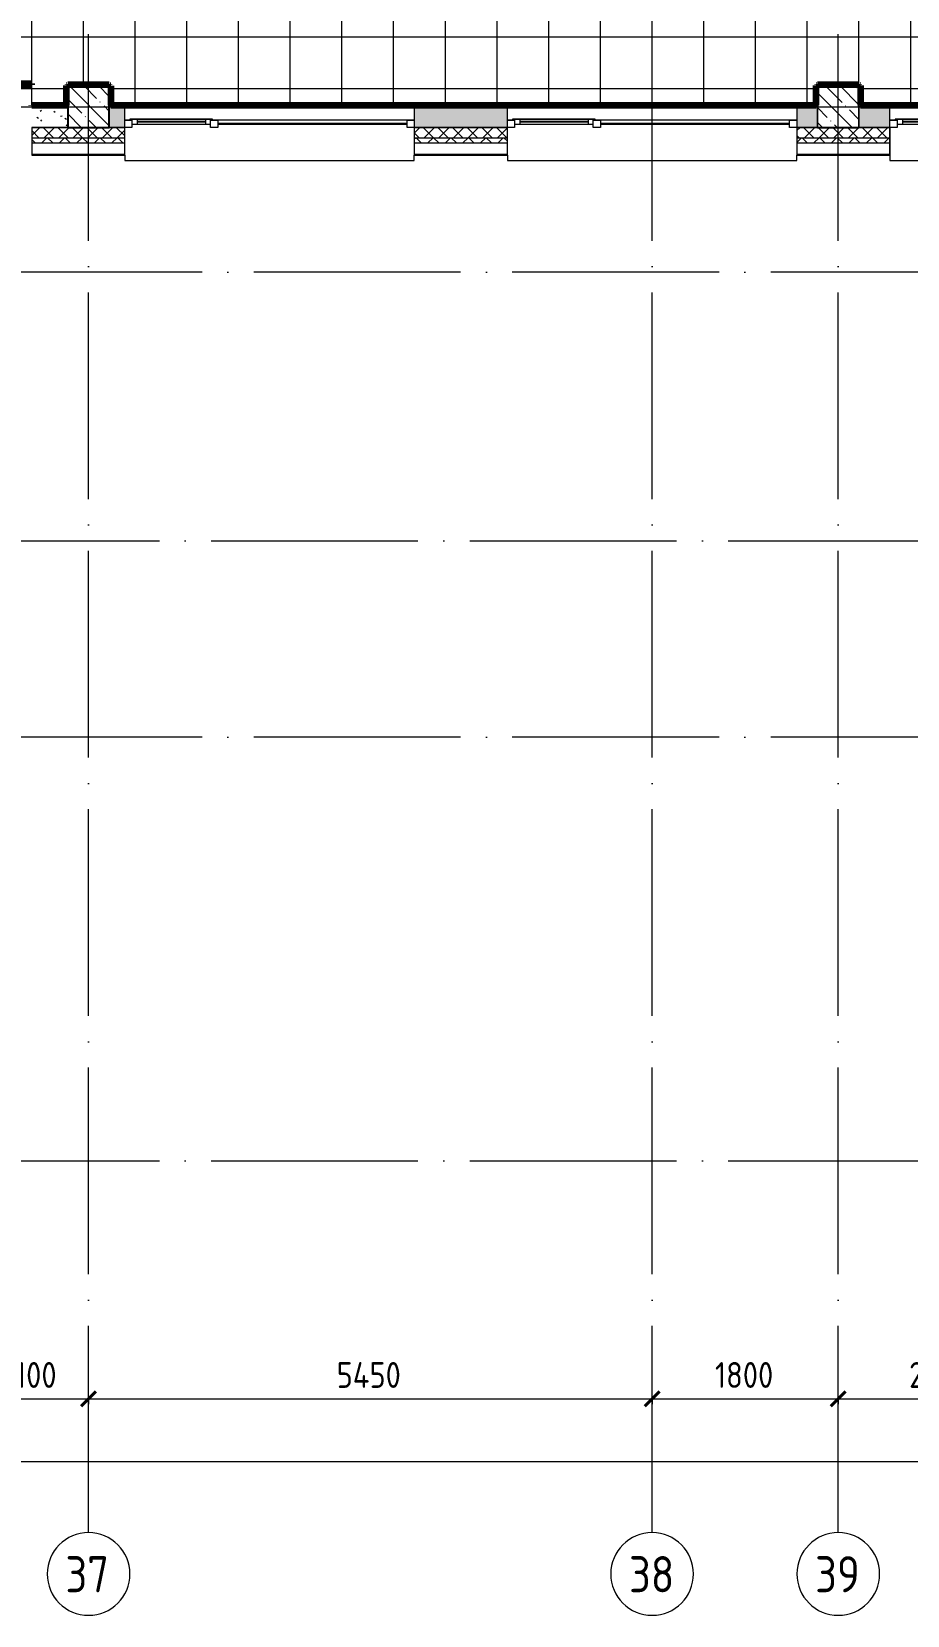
# Model space of a CAD drawing. Header units: millimetres. Extents: x 97 to 214665, y -4577 to 61202.
# Drawn here: x 182198 to 190666, y -4373 to 10951 of the extents above; entities that cross this region are included whole.
import ezdxf

# ---------------------------------------------------------------- set-up
doc = ezdxf.new("R2010")
doc.units = ezdxf.units.MM
doc.linetypes.add('ADSK_Линия сетки', pattern=[2500, 2000, -250, 0, -250])
for name, color, linetype, lineweight in [('A-____-____-DIMS', 211, 'Continuous', 9), ('A-____-____-DIMS-100', 211, 'Continuous', 9), ('A-FLOR-____-PATT', 8, 'Continuous', 9), ('A-GLAZ-____-MCUT', 151, 'Continuous', 9), ('A-GLAZ-____-OTLN', 151, 'Continuous', 9), ('A-WALL-____-MCUT', 113, 'Continuous', 9), ('A-WALL-____-OTLN', 113, 'Continuous', 9), ('A-WALL-____-PATT', 111, 'Continuous', 9), ('A-WALL-FNSH-MCUT', 113, 'Continuous', 9), ('I-WALL-____-OTLN', 2, 'Continuous', 9), ('S-COLS-____-MCUT', 52, 'Continuous', 9), ('S-COLS-____-OTLN', 52, 'Continuous', 9), ('S-GRID-____-IDEN', 1, 'Continuous', 20), ('S-GRID-____-OTLN', 1, 'Continuous', 9)]:
    doc.layers.add(name, color=color, linetype=linetype, lineweight=lineweight)
doc.styles.add('GOST Common', font='GOST_Common.ttf', dxfattribs={"width": 0.9, "height": 250})
doc.styles.add('GOST Common_2', font='GOST_Common.ttf', dxfattribs={"width": 0.9, "height": 350})
doc.dimstyles.new('ADSK_Основной_2_5_мм', dxfattribs={"dimscale": 304.8, "dimtxt": 0.824897, "dimasz": 0.463911, "dimexe": 0.492126, "dimexo": 0.001615, "dimgap": 0.098425, "dimtad": 1, "dimlfac": 304.8, "dimrnd": 0.01, "dimdsep": 46, "dimtxsty": 'GOST Common', "dimblk1": 'OBLIQUE', "dimblk2": 'OBLIQUE', "dimsah": 1, "dimcen": 0.09, "dimdle": 0.492126, "dimazin": 2, "dimtfac": 1, "dimtdec": 4, "dimtix": 1, "dimtmove": 0, "dimatfit": 3, "dimfxl": 1, "dimtvp": 1, "dimtolj": 1, "dimtzin": 0, "dimlwd": 20, "dimlwe": 20, "dimarcsym": 2})
doc.dimstyles.new('ADSK_Основной_2_5_мм_Округление_до_10_мм', dxfattribs={"dimscale": 304.8, "dimtxt": 0.824897, "dimasz": 0.463911, "dimexe": 0.492126, "dimexo": 0.001615, "dimgap": 0.098425, "dimtad": 1, "dimdec": 0, "dimlfac": 304.8, "dimrnd": 10, "dimdsep": 46, "dimtxsty": 'GOST Common', "dimblk1": 'OBLIQUE', "dimblk2": 'OBLIQUE', "dimsah": 1, "dimcen": 0.09, "dimdle": 0.492126, "dimazin": 2, "dimtfac": 1, "dimtdec": 4, "dimtix": 1, "dimtmove": 0, "dimatfit": 3, "dimfxl": 1, "dimtvp": 1, "dimtolj": 1, "dimtzin": 0, "dimlwd": 20, "dimlwe": 20, "dimarcsym": 2})
pattern_1 = [(50, (0, 0), (364.3679, -31.8783), [38.1, -419.1]), (355, (0, 0), (-70.4859, 382.1133), [30.48, -335.28]), (100.451, (30.36, -2.66), (293.885, 350.2334), [32.38, -356.18]), (46.184, (0, 101.6), (542.1585, -84.0858), [57.15, -628.65]), (96.636, (45.2, 94.6), (474.805, 494.8554), [48.57, -534.27]), (351.184, (0, 101.6), (474.8102, 494.85), [45.72, -502.92]), (21, (50.8, 76.2), (303.2285, -204.53046), [38.1, -419.1]), (326, (50.8, 76.2), (123.6039, 368.376), [30.48, -335.28]), (71.451, (76.07, 59.16), (426.8341, 163.8427), [32.38, -356.18]), (37.5, (0, 0), (6.17665, 169.11015), [16.764, -314.452, 16.764, -323.596, -336.55]), (37.5, (0, 0), (6.17665, 169.11015), [-671.576, 16.764, -319.786]), (7.5, (0, 0), (133.63888, 200.3615), [16.764, -177.292, 16.764, -306.832, -128.27]), (7.5, (0, 0), (133.63888, 200.3615), [-517.652, 16.764, -111.506]), (327.5, (-113.28, 0), (271.18182, -11.45836), [16.764, -110.236, 16.764, -379.476, -525.78]), (327.5, (-113.28, 0), (271.18182, -11.45836), [-523.24, 16.764, -509.016]), (317.5, (-164.08, 0), (296.2585, 50.85285), [16.764, -148.336, 16.764, -246.38, -373.38]), (317.5, (-164.08, 0), (296.2585, 50.85285), [-428.244, 16.764, -356.616])]
pattern_2 = [(45, (0, 0), (-70.71068, 70.71068), []), (135, (0, 0), (-70.71068, -70.71068), [])]
pattern_3 = [(135, (0, 0), (-84.85281, -84.85281), []), (225, (0, 0), (84.85281, -84.85281), [])]

# ---------------------------------------------------------------- blocks, each defined once
blk = doc.blocks.new('BSC_Колонна _Прямоугольная - 400x400-V36-О_АИ_ПП_4_200_Целиком')
at = {"layer": 'S-COLS-____-OTLN', "lineweight": 5}
h = blk.add_hatch(dxfattribs=at)
h.set_pattern_fill('FP_72', color=256, style=0, pattern_type=2)
h.set_pattern_definition([(135, (-125250, -10225), (-142.56192, -142.56192), []), (135, (-125107.44, -10225), (-142.56192, -142.56192), [252.016, -50.403, 3.353, -47.05])])
h.paths.add_polyline_path([(-200, -200), (200, -200), (200, 200), (-200, 200), (-200, -197)])
at = {"layer": 'S-COLS-____-MCUT', "color": 130, "lineweight": 25}
for p, q in [((200, 200), (-200, 200)), ((-200, 200), (-200, -200)), ((200, -200), (200, 200)), ((-200, -200), (200, -200))]:
    blk.add_line(p, q, dxfattribs=at)
blk = doc.blocks.new('Окно_СКБ_2Ст1 - Окно_СКБ_2Ст_2800_ОК11-29018750-О_АИ_ПП_4_200_Целиком')
at = {"layer": 'A-GLAZ-____-MCUT', "color": 90}
for p, q in [((-1400, -195), (-1400, -125)), ((-1400, -125), (-1330, -125)), ((-1330, -125), (-1330, -195)), ((500, -195), (500, -125)), ((500, -125), (570, -125)), ((570, -125), (570, -195)), ((1330, -195), (1330, -125)), ((1330, -125), (1400, -125)), ((1400, -125), (1400, -195)), ((-1330, -195), (-1400, -195)), ((570, -195), (500, -195)), ((570, -195), (550, -195)), ((550, -195), (550, -205)), ((550, -205), (1350, -205)), ((1350, -205), (550, -205)), ((1330, -155), (570, -155)), ((570, -155), (570, -195)), ((620, -205), (620, -155)), ((1280, -205), (1280, -155)), ((1330, -195), (1330, -155)), ((1400, -195), (1330, -195)), ((1350, -195), (1330, -195)), ((1350, -205), (1350, -195))]:
    blk.add_line(p, q, dxfattribs=at)
at = {"layer": 'A-GLAZ-____-MCUT', "color": 10, "lineweight": 5}
for p, q in [((500, -155), (-1330, -155)), ((500, -165), (-1330, -165)), ((620, -175), (1280, -175)), ((1280, -185), (620, -185))]:
    blk.add_line(p, q, dxfattribs=at)
at = {"layer": 'A-GLAZ-____-OTLN', "color": 10, "lineweight": 5}
for p, q in [((-1400, -195), (550, -195)), ((1350, -195), (1400, -195))]:
    blk.add_line(p, q, dxfattribs=at)
blk = doc.blocks.new('Окно_СКБ_2Ст1 - Окно_СКБ_2Ст_2800_ОК12-29019266-О_АИ_ПП_4_200_Целиком')
at = {"layer": 'A-GLAZ-____-MCUT', "color": 90}
for p, q in [((-1400, -195), (-1400, -125)), ((-1400, -125), (-1330, -125)), ((-1330, -125), (-1330, -195)), ((500, -195), (500, -125)), ((500, -125), (570, -125)), ((570, -125), (570, -195)), ((1330, -195), (1330, -125)), ((1330, -125), (1400, -125)), ((1400, -125), (1400, -195)), ((-1330, -195), (-1400, -195)), ((570, -195), (500, -195)), ((570, -195), (550, -195)), ((550, -195), (550, -205)), ((550, -205), (1350, -205)), ((1350, -205), (550, -205)), ((1330, -155), (570, -155)), ((570, -155), (570, -195)), ((620, -205), (620, -155)), ((1280, -205), (1280, -155)), ((1330, -195), (1330, -155)), ((1400, -195), (1330, -195)), ((1350, -195), (1330, -195)), ((1350, -205), (1350, -195))]:
    blk.add_line(p, q, dxfattribs=at)
at = {"layer": 'A-GLAZ-____-MCUT', "color": 10, "lineweight": 5}
for p, q in [((500, -155), (-1330, -155)), ((500, -165), (-1330, -165)), ((620, -175), (1280, -175)), ((1280, -185), (620, -185))]:
    blk.add_line(p, q, dxfattribs=at)
at = {"layer": 'A-GLAZ-____-OTLN', "color": 10, "lineweight": 5}
for p, q in [((-1400, -195), (550, -195)), ((1350, -195), (1400, -195))]:
    blk.add_line(p, q, dxfattribs=at)
blk = doc.blocks.new('WNW_Отлив1 - Отлив_металлический 2-28596384-О_АИ_ПП_4_200_Целиком')
at = {"layer": 'A-GLAZ-____-OTLN', "color": 10, "lineweight": 5}
for p, q in [((1400, 320), (-1400, 320)), ((-1400, 320), (-1400, 270)), ((1400, 270), (1400, 320))]:
    blk.add_line(p, q, dxfattribs=at)
blk = doc.blocks.new('0083_СОШ675_АР_R22_rvt-1-О_АИ_ПП_4_200_Целиком')
at = {"layer": 'A-WALL-____-PATT', "lineweight": 5}
h = blk.add_hatch(dxfattribs=at)
h.set_pattern_fill('FP_74', color=10, style=0, pattern_type=2)
h.set_pattern_definition(pattern_1)
h.paths.add_polyline_path([(125050, 10025), (125050, 10225), (124700, 10225), (124700, 10025)])
h.paths.add_polyline_path([(121900, 10025), (121900, 10225), (121400, 10225), (121400, 10025)])
h = blk.add_hatch(dxfattribs=at)
h.set_pattern_fill('FP_74', color=10, style=0, pattern_type=2)
h.set_pattern_definition(pattern_1)
h.paths.add_polyline_path([(136500, 10025), (136500, 10225), (135800, 10225), (135800, 10025), (136442, 10025)])
h.paths.add_polyline_path([(133000, 10025), (133000, 10225), (132700, 10225), (132700, 10025)])
h.paths.add_polyline_path([(132100, 10025), (132300, 10025), (132300, 10225), (132100, 10225), (132100, 10028)])
h.paths.add_polyline_path([(129300, 10025), (129300, 10225), (128400, 10225), (128400, 10025)])
h.paths.add_polyline_path([(125600, 10025), (125600, 10225), (125450, 10225), (125450, 10025)])
h = blk.add_hatch(dxfattribs=at)
h.set_pattern_fill('FP_21', color=10, style=0, pattern_type=2)
h.set_pattern_definition(pattern_2)
h.paths.add_polyline_path([(125050, 9925), (125600, 9925), (125600, 10025), (124700, 10025), (124700, 9925)])
h = blk.add_hatch(dxfattribs=at)
h.set_pattern_fill('FP_21', color=10, style=0, pattern_type=2)
h.set_pattern_definition(pattern_2)
h.paths.add_polyline_path([(129300, 9925), (129300, 10025), (128400, 10025), (128400, 9925)])
h = blk.add_hatch(dxfattribs=at)
h.set_pattern_fill('FP_21', color=10, style=0, pattern_type=2)
h.set_pattern_definition(pattern_2)
h.paths.add_polyline_path([(133000, 9925), (133000, 10025), (132100, 10025), (132100, 9925)])
h = blk.add_hatch(dxfattribs=at)
h.set_pattern_fill('FP_7', color=10, style=0, pattern_type=2)
h.set_pattern_definition(pattern_3)
h.paths.add_polyline_path([(125600, 9875), (125600, 9925), (124700, 9925), (124700, 9875)])
h = blk.add_hatch(dxfattribs=at)
h.set_pattern_fill('FP_7', color=10, style=0, pattern_type=2)
h.set_pattern_definition(pattern_3)
h.paths.add_polyline_path([(129300, 9875), (129300, 9925), (128400, 9925), (128400, 9875)])
h = blk.add_hatch(dxfattribs=at)
h.set_pattern_fill('FP_7', color=10, style=0, pattern_type=2)
h.set_pattern_definition(pattern_3)
h.paths.add_polyline_path([(133000, 9875), (133000, 9925), (132100, 9925), (132100, 9875)])
at = {"layer": 'S-COLS-____-OTLN', "lineweight": 5}
h = blk.add_hatch(dxfattribs=at)
h.set_pattern_fill('FP_31', color=256, style=0, pattern_type=2)
h.set_pattern_definition([(135, (0, 0), (-142.5612, -142.5612), []), (135, (142.56, 0), (-142.5612, -142.5612), [252.016, -50.403, 3.353, -47.05])])
h.paths.add_polyline_path([(132700, 10025), (132700, 10425), (132300, 10425), (132300, 10025)])
at = {"layer": 'A-WALL-____-MCUT', "color": 50, "lineweight": 13}
for p, q in [((125050, 10225), (124700, 10225)), ((125600, 10225), (125450, 10225)), ((125600, 10025), (125600, 10225)), ((129300, 10225), (128400, 10225)), ((128400, 10225), (128400, 10025)), ((129300, 10025), (129300, 10225)), ((132300, 10225), (132100, 10225)), ((132100, 10225), (132100, 10025)), ((133000, 10225), (132700, 10225)), ((133000, 10025), (133000, 10225)), ((124700, 10025), (125050, 10025)), ((125450, 10025), (125600, 10025)), ((128400, 10025), (129300, 10025)), ((132100, 10025), (132300, 10025)), ((132700, 10025), (133000, 10025))]:
    blk.add_line(p, q, dxfattribs=at)
at = {"layer": 'A-WALL-____-MCUT', "color": 10, "lineweight": 5}
for p, q in [((132300, 10025), (132300, 10225)), ((132700, 10225), (132700, 10025)), ((124700, 9925), (125600, 9925)), ((124700, 9875), (125600, 9875)), ((128400, 9925), (129300, 9925)), ((128400, 9875), (129300, 9875)), ((132100, 9925), (133000, 9925)), ((132100, 9875), (133000, 9875)), ((124700, 9765), (125600, 9765)), ((128400, 9765), (129300, 9765)), ((132100, 9765), (133000, 9765))]:
    blk.add_line(p, q, dxfattribs=at)
at = {"layer": 'A-WALL-____-MCUT', "color": 90}
for p, q in [((125050, 10025), (124700, 10025)), ((124700, 10025), (124700, 9925)), ((125600, 10025), (125450, 10025)), ((125600, 9925), (125600, 10025)), ((129300, 10025), (128400, 10025)), ((128400, 10025), (128400, 9925)), ((129300, 9925), (129300, 10025)), ((133000, 10025), (132100, 10025)), ((132100, 10025), (132100, 9925)), ((133000, 9925), (133000, 10025)), ((124700, 9925), (124700, 9875)), ((124700, 9875), (124700, 9765)), ((125600, 9875), (125600, 9925)), ((125600, 9765), (125600, 9875)), ((128400, 9925), (128400, 9875)), ((128400, 9875), (128400, 9765)), ((129300, 9875), (129300, 9925)), ((129300, 9765), (129300, 9875)), ((132100, 9925), (132100, 9875)), ((132100, 9875), (132100, 9765)), ((133000, 9875), (133000, 9925)), ((133000, 9765), (133000, 9875))]:
    blk.add_line(p, q, dxfattribs=at)
at = {"layer": 'A-WALL-____-OTLN', "color": 90}
for p, q in [((133000, 10025), (133000, 9755)), ((133000, 9755), (133000, 10025))]:
    blk.add_line(p, q, dxfattribs=at)
at = {"layer": 'A-WALL-FNSH-MCUT', "color": 90}
for p, q in [((124700, 9765), (124700, 9755)), ((124700, 9755), (125600, 9755)), ((125600, 9755), (125600, 9765)), ((128400, 9765), (128400, 9755)), ((128400, 9755), (129300, 9755)), ((129300, 9755), (129300, 9765)), ((132100, 9765), (132100, 9755)), ((132100, 9755), (133000, 9755)), ((133000, 9755), (133000, 9765))]:
    blk.add_line(p, q, dxfattribs=at)
at = {"layer": 'I-WALL-____-OTLN', "color": 90}
for p, q in [((125600, 10225), (128400, 10225)), ((129300, 10225), (132100, 10225)), ((133000, 10225), (135800, 10225))]:
    blk.add_line(p, q, dxfattribs=at)
at = {"layer": 'S-COLS-____-MCUT', "color": 130, "lineweight": 25}
for p, q in [((132700, 10425), (132300, 10425)), ((132300, 10425), (132300, 10225)), ((132700, 10225), (132700, 10425)), ((132300, 10025), (132700, 10025))]:
    blk.add_line(p, q, dxfattribs=at)
at = {"layer": 'S-COLS-____-OTLN', "color": 90}
for p, q in [((132300, 10225), (132300, 10025)), ((132700, 10025), (132700, 10225))]:
    blk.add_line(p, q, dxfattribs=at)
at = {"layer": 'A-GLAZ-____-OTLN', "color": 90, "lineweight": 9, "rotation": 180}
for name, p in [('Окно_СКБ_2Ст1 - Окно_СКБ_2Ст_2800_ОК11-29018750-О_АИ_ПП_4_200_Целиком', (127000, 9900)), ('Окно_СКБ_2Ст1 - Окно_СКБ_2Ст_2800_ОК12-29019266-О_АИ_ПП_4_200_Целиком', (130700, 9900)), ('Окно_СКБ_2Ст1 - Окно_СКБ_2Ст_2800_ОК11-29018750-О_АИ_ПП_4_200_Целиком', (134400, 9900)), ('WNW_Отлив1 - Отлив_металлический 2-28596384-О_АИ_ПП_4_200_Целиком', (127000, 10025)), ('WNW_Отлив1 - Отлив_металлический 2-28596384-О_АИ_ПП_4_200_Целиком', (130700, 10025)), ('WNW_Отлив1 - Отлив_металлический 2-28596384-О_АИ_ПП_4_200_Целиком', (134400, 10025))]:
    blk.add_blockref(name, p, dxfattribs=at)
at = {"layer": 'S-COLS-____-OTLN', "color": 90, "lineweight": 9}
blk.add_blockref('BSC_Колонна _Прямоугольная - 400x400-V36-О_АИ_ПП_4_200_Целиком', (125250, 10225), dxfattribs=at)
blk = doc.blocks.new('Ось сетки - Круг_Ø8 мм-8258-О_АИ_ПП_4_200_Целиком')
at = {"layer": 'S-GRID-____-IDEN'}
for start, end in [(360, 180), (180, 360)]:
    blk.add_arc((0, 0), 4, start, end, dxfattribs=at)
blk = doc.blocks.new('DIMBLOCK1-О_АИ_ПП_4_200_Целиком')
at = {"layer": 'A-____-____-DIMS-100', "lineweight": 20}
for p, q in [((57498, -2933), (57498, -2733)), ((210248, -2933), (210248, -2733)), ((57348, -2883), (210398, -2883)), ((57498, -2883), (57498, -2933)), ((210248, -2883), (210248, -2933))]:
    blk.add_line(p, q, dxfattribs=at)
at = {"layer": 'A-____-____-DIMS-100', "lineweight": 40}
for p, q in [((57498, -2883), (57427, -2954)), ((57498, -2883), (57569, -2812)), ((210248, -2883), (210177, -2954)), ((210248, -2883), (210319, -2812))]:
    blk.add_line(p, q, dxfattribs=at)
at = {"layer": 'A-____-____-DIMS-100', "color": 0, "lineweight": 20, "insert": (133424, -2526), "char_height": 250, "width": 1079.01, "attachment_point": 1, "line_spacing_factor": 1.022761, "style": 'GOST Common'}
blk.add_mtext('152750', dxfattribs=at)
blk = doc.blocks.new('_Oblique')
at = {"color": 0, "linetype": 'ByBlock', "lineweight": -2}
blk.add_line((-0.5, -0.5), (0.5, 0.5), dxfattribs=at)
blk = doc.blocks.new('DIMBLOCK44-О_АИ_ПП_4_200_Целиком')
at = {"layer": 'A-____-____-DIMS-100', "lineweight": 20}
for p, q in [((181648, -2329), (181648, -2129)), ((182748, -2329), (182748, -2129)), ((181648, -2279), (182748, -2279)), ((181648, -2279), (181648, -2329)), ((182748, -2279), (182748, -2329))]:
    blk.add_line(p, q, dxfattribs=at)
at = {"layer": 'A-____-____-DIMS-100', "lineweight": 40}
for p, q in [((181648, -2279), (181577, -2349)), ((181648, -2279), (181719, -2208)), ((182748, -2279), (182677, -2349)), ((182748, -2279), (182819, -2208))]:
    blk.add_line(p, q, dxfattribs=at)
at = {"layer": 'A-____-____-DIMS-100', "color": 0, "lineweight": 20, "insert": (181930, -1922), "char_height": 250, "width": 644.34, "attachment_point": 1, "line_spacing_factor": 1.022761, "style": 'GOST Common'}
blk.add_mtext('1100', dxfattribs=at)
blk = doc.blocks.new('DIMBLOCK45-О_АИ_ПП_4_200_Целиком')
at = {"layer": 'A-____-____-DIMS-100', "lineweight": 20}
for p, q in [((182748, -2329), (182748, -2129)), ((188198, -2329), (188198, -2129)), ((182748, -2279), (188198, -2279)), ((182748, -2279), (182748, -2329)), ((188198, -2279), (188198, -2329))]:
    blk.add_line(p, q, dxfattribs=at)
at = {"layer": 'A-____-____-DIMS-100', "lineweight": 40}
for p, q in [((182748, -2279), (182677, -2349)), ((182748, -2279), (182819, -2208)), ((188198, -2279), (188127, -2349)), ((188198, -2279), (188269, -2208))]:
    blk.add_line(p, q, dxfattribs=at)
at = {"layer": 'A-____-____-DIMS-100', "color": 0, "lineweight": 20, "insert": (185147, -1922), "char_height": 250, "width": 782.41, "attachment_point": 1, "line_spacing_factor": 1.022761, "style": 'GOST Common'}
blk.add_mtext('5450', dxfattribs=at)
blk = doc.blocks.new('DIMBLOCK46-О_АИ_ПП_4_200_Целиком')
at = {"layer": 'A-____-____-DIMS-100', "lineweight": 20}
for p, q in [((188198, -2329), (188198, -2129)), ((189998, -2329), (189998, -2129)), ((188198, -2279), (189998, -2279)), ((188198, -2279), (188198, -2329)), ((189998, -2279), (189998, -2329))]:
    blk.add_line(p, q, dxfattribs=at)
at = {"layer": 'A-____-____-DIMS-100', "lineweight": 40}
for p, q in [((188198, -2279), (188127, -2349)), ((188198, -2279), (188269, -2208)), ((189998, -2279), (189927, -2349)), ((189998, -2279), (190069, -2208))]:
    blk.add_line(p, q, dxfattribs=at)
at = {"layer": 'A-____-____-DIMS-100', "color": 0, "lineweight": 20, "insert": (188806, -1922), "char_height": 250, "width": 700.59, "attachment_point": 1, "line_spacing_factor": 1.022761, "style": 'GOST Common'}
blk.add_mtext('1800', dxfattribs=at)
blk = doc.blocks.new('DIMBLOCK47-О_АИ_ПП_4_200_Целиком')
at = {"layer": 'A-____-____-DIMS-100', "lineweight": 20}
for p, q in [((189998, -2329), (189998, -2129)), ((191998, -2329), (191998, -2129)), ((189998, -2279), (191998, -2279)), ((189998, -2279), (189998, -2329)), ((191998, -2279), (191998, -2329))]:
    blk.add_line(p, q, dxfattribs=at)
at = {"layer": 'A-____-____-DIMS-100', "lineweight": 40}
for p, q in [((189998, -2279), (189927, -2349)), ((189998, -2279), (190069, -2208)), ((191998, -2279), (191927, -2349)), ((191998, -2279), (192069, -2208))]:
    blk.add_line(p, q, dxfattribs=at)
at = {"layer": 'A-____-____-DIMS-100', "color": 0, "lineweight": 20, "insert": (190683, -1922), "char_height": 250, "width": 756.84, "attachment_point": 1, "line_spacing_factor": 1.022761, "style": 'GOST Common'}
blk.add_mtext('2000', dxfattribs=at)

msp = doc.modelspace()

# ---------------------------------------------------------------- hatches: boundary and pattern name
at = {"layer": 'A-FLOR-____-PATT'}
h = msp.add_hatch(dxfattribs=at)
h.set_pattern_fill('FP_209', color=256, style=0, pattern_type=2)
h.set_pattern_definition([(0, (178198.1, 22900), (0, 500), []), (90, (178198.1, 22900), (-500, 3e-14), [])])
h.paths.add_polyline_path([(193298.098584, 10225), (193298.115584, 10225.000586), (192973.37606, 10225)])
h.paths.add_polyline_path([(185898.062836, 10225), (185898.115584, 10225.000586), (183309.843938, 10225)])
h.paths.add_polyline_path([(179289.177231, 10225), (179289.177231, 10434.956298), (178498.114412, 10434.956298), (178498.114412, 10424.999417), (178898.09249, 10424.999414), (178898.114412, 10431.956298), (179286.177231, 10431.956298), (179286.185272, 10225)])
h.paths.add_polyline_path([(179304.177231, 10225), (182198.115584, 10225), (182198.115584, 10240), (182533.478808, 10240), (182533.478808, 10429.898442), (182538.478808, 10429.898442), (182538.478808, 10434.999414), (182548.478808, 10434.999414), (182549.224522, 10439.999414), (182948.478808, 10439.999414), (182948.478808, 10434.999414), (182958.478808, 10434.999414), (182958.478808, 10424.999414), (182963.478808, 10424.999414), (182963.478808, 10240.000586), (189783.478808, 10240.000586), (189783.478808, 10429.898442), (189788.478808, 10429.898442), (189788.478808, 10435.000586), (189798.478808, 10435.000586), (189799.22461, 10440.000586), (190198.478808, 10440.000586), (190198.478808, 10435.000586), (190208.478808, 10435.000586), (190208.478808, 10429.898442), (190213.478808, 10429.898442), (190213.478808, 10240.000586), (193583.170911, 10240.000586), (193583.170911, 10429.898442), (193588.170911, 10429.898442), (193588.170911, 10435.000586), (193598.170911, 10435.000586), (193598.170911, 10440.000586), (193983.170911, 10440.000586), (193983.170911, 10645), (193998.09249, 10645), (193998.09249, 12345), (193983.170911, 12345), (193983.170911, 12930.000586), (193698.114412, 12930.000586), (193697.736004, 12935.000586), (193688.114412, 12935.000586), (193688.114412, 12945.000586), (193683.114412, 12945.000586), (193683.114412, 13645.000586), (193688.114412, 13645.000586), (193688.114412, 13655.000586), (193698.114412, 13655.000586), (193698.835408, 13660.000586), (193983.114412, 13660.000586), (193983.114412, 15710), (193798.114412, 15710), (193797.611854, 15715), (193788.114412, 15715), (193788.114412, 15724.999414), (193783.114412, 15724.999414), (193783.114412, 16124.999414), (193788.114412, 16125), (193788.114412, 16135), (193798.114412, 16135), (193799.127127, 16140), (193983.114412, 16140), (193983.114412, 19010), (193798.114412, 19010), (193798.09249, 19015), (193788.114412, 19015), (193788.114412, 19024.999998), (193783.114412, 19024.999998), (193783.114412, 19424.999414), (193788.114412, 19425), (193788.114412, 19435), (193798.114412, 19435), (193799.0926, 19440), (193983.114412, 19440), (193983.114412, 22410), (193798.114412, 22410), (193798.09249, 22415), (193788.114412, 22415), (193788.114412, 22425), (193783.114412, 22425), (193783.114412, 22690), (192653.114412, 22690), (192653.114412, 22415.999414), (192648.114412, 22415.999414), (192648.114412, 22405.999414), (192638.114412, 22405.999414), (192638.114412, 22400.999414), (190013.114412, 22400.999414), (190013.114412, 22360.499414), (189998.114412, 22360.499414), (189998.114412, 19480.499414), (190013.114412, 19480.499414), (190013.114412, 19439.999414), (190198.09249, 19439.999414), (190198.114412, 19434.999414), (190208.09249, 19434.999414), (190208.09249, 19424.999414), (190213.09249, 19424.999416), (190213.09249, 19024.999416), (190208.09249, 19024.999416), (190208.09249, 19014.999414), (190198.09249, 19014.999414), (190197.058121, 19009.999414), (190013.09249, 19009.999414), (190013.09249, 19014.999414), (189998.114412, 19014.999414), (189998.804032, 16135), (190063.09249, 16135), (190063.09249, 16139.999414), (190198.09249, 16139.999414), (190198.114412, 16134.999414), (190208.09249, 16134.999414), (190208.09249, 16124.999414), (190213.09249, 16124.999414), (190213.09249, 15724.999414), (190208.09249, 15724.999414), (190208.09249, 15714.999414), (190198.09249, 15714.999414), (190196.960415, 15709.999414), (189798.09249, 15709.999414), (189798.09249, 15714.999414), (189788.09249, 15714.999414), (189788.09249, 15724.999414), (189783.09249, 15724.999414), (189783.09249, 15910), (189788.09249, 15910), (189788.09249, 15925), (182958.09249, 15925), (182958.09249, 15860), (182963.09249, 15860), (182963.09249, 15724.999414), (182958.09249, 15724.999414), (182958.09249, 15714.999414), (182948.09249, 15714.999414), (182946.960415, 15709.999414), (182548.09249, 15709.999414), (182548.09249, 15714.999414), (182538.09249, 15714.999414), (182538.09249, 15724.999414), (182533.09249, 15724.999414), (182533.09249, 15910), (182538.09249, 15910), (182538.09249, 15925), (178908.09249, 15925), (178908.09249, 15860), (178913.09249, 15860), (178913.09249, 15724.999414), (178908.09249, 15724.999414), (178908.09249, 15714.999414), (178898.09249, 15714.999414), (178896.960477, 15709.999414), (178498.092552, 15709.999414), (178498.09249, 15714.999414), (178488.09249, 15714.999414), (178488.09249, 15724.999415), (178483.09249, 15724.999415), (178483.09249, 16124.999414), (178488.09249, 16124.999414), (178488.09249, 16134.999414), (178498.09249, 16134.999414), (178499.127086, 16139.999414), (178683.09249, 16139.999414), (178683.09249, 16134.999414), (178698.09249, 16134.999414), (178697.424681, 19014.999414), (178633.09249, 19014.999414), (178633.09249, 19009.999414), (178498.09249, 19009.999414), (178498.09249, 19014.999414), (178488.09249, 19014.999414), (178488.09249, 19024.999414), (178483.09249, 19025.888303), (178483.09249, 19424.999414), (178488.09249, 19425.894872), (178488.09249, 19435), (178498.09249, 19435), (178499.092639, 19440), (178683.09249, 19440), (178683.09249, 19435), (178698.09249, 19435), (178697.447711, 22415), (178633.09249, 22415), (178633.09249, 22410), (178498.09249, 22410), (178498.09249, 22415), (178488.09249, 22415), (178488.09249, 22425), (178483.09249, 22424.999414), (178483.09249, 22824.999414), (178488.09249, 22824.999414), (178488.09249, 22834.999414), (178498.09249, 22834.999414), (178498.114412, 22839.999414), (178898.09249, 22839.999414), (178898.114412, 22834.999414), (178908.09249, 22834.999414), (178908.09249, 22824.999414), (178913.09249, 22824.999414), (178913.09249, 22690), (178908.09249, 22690), (178908.09249, 22625), (182548.09249, 22625), (182548.09249, 22690), (182533.09249, 22690), (182533.09249, 22824.999414), (182538.09249, 22824.999414), (182538.09249, 22834.999414), (182548.09249, 22834.999414), (182548.114412, 22839.999414), (182948.09249, 22839.999414), (182948.114412, 22834.999414), (182958.09249, 22834.999414), (182958.09249, 22824.999414), (182963.09249, 22824.999414), (182963.09249, 22640), (182958.09249, 22640), (182958.09249, 22625), (189798.09249, 22625), (189798.09249, 22690), (189783.09249, 22690), (189783.09249, 22824.999414), (189788.09249, 22824.999414), (189788.09249, 22834.999414), (189798.09249, 22834.999414), (189798.114412, 22839.999414), (193983.114412, 22839.999414), (193983.114412, 24894.999414), (193998.114412, 24894.999414), (193998.114412, 27094.999414), (193983.114412, 27094.999414), (193983.114412, 28110.000984), (193798.09249, 28110.000984), (193798.09249, 28097.999812), (193693.09249, 28097.999812), (193693.09249, 27360.499812), (193653.09249, 27360.499812), (193653.09249, 28097.999812), (191938.09249, 28097.999812), (191938.09249, 27360.499812), (191898.09249, 27360.499812), (191898.09249, 28097.999812), (188448.09249, 28097.999812), (188448.09249, 28110.000984), (187948.09249, 28110.000984), (187948.09249, 28104.999812), (182463.09249, 28104.999812), (182463.09249, 28060.000984), (182470.114412, 28060.000984), (182470.114412, 27850.000984), (182465.114412, 27850.000984), (182465.114412, 27840.000984), (182455.114412, 27840.000984), (182455.114412, 27835.000984), (181941.09249, 27835.000984), (181941.09249, 27840.000984), (181931.09249, 27840.000984), (181931.09249, 27850.000984), (181926.09249, 27850.71925), (181926.09249, 28109.999414), (181931.09249, 28109.999414), (181931.09249, 28124.999414), (177521.09249, 28125), (177521.09249, 28109.999414), (176198.114412, 28109.999414), (176198.09249, 28114.999414), (176188.114412, 28114.999414), (176188.114412, 28124.999414), (176183.114412, 28124.999414), (176183.114412, 35559.999414), (175093.09249, 35559.999414), (175093.09249, 35574.999414), (172993.09249, 35575), (172993.09249, 35559.999414), (171348.09249, 35559.999414), (171348.114412, 32740), (171748.09249, 32740), (171748.114412, 32735), (171758.09249, 32735), (171758.09249, 32725), (171763.09249, 32725), (171763.09249, 32324.999414), (171758.09249, 32324.999414), (171758.09249, 32314.999414), (171748.09249, 32314.999414), (171748.09249, 32309.999414), (171348.09249, 32309.999414), (171349.179447, 28655), (172928.114412, 28655), (172928.114412, 28650), (172943.114412, 28650), (172943.114412, 27599.999414), (172928.114412, 27599.999414), (172928.114412, 27594.999414), (172935.614412, 27594.999414), (172935.614412, 27579.999414), (171348.09249, 27579.999414), (171348.114412, 22840), (171748.09249, 22840), (171748.114412, 22835), (171758.09249, 22835), (171758.09249, 22825), (171763.09249, 22824.999414), (171763.09249, 22424.999414), (171758.09249, 22424.999414), (171758.09249, 22414.999414), (171748.09249, 22414.999414), (171748.09249, 22409.999414), (171348.09249, 22409.999414), (171348.09249, 19439.999414), (171748.09249, 19439.999414), (171748.114412, 19434.999414), (171758.09249, 19434.999414), (171758.09249, 19424.999414), (171763.09249, 19424.110525), (171763.09249, 19024.999414), (171758.09249, 19024.999414), (171758.09249, 19014.999414), (171748.09249, 19014.999414), (171748.09249, 19009.999414), (171563.114998, 19009.999414), (171563.114998, 16139.999414), (171753.114998, 16139.999414), (171753.114998, 16134.999414), (171758.09249, 16134.999414), (171758.09249, 16124.999414), (171763.09249, 16124.999414), (171763.09249, 15724.999999), (171758.09249, 15724.999999), (171758.09249, 15715), (171748.09249, 15715), (171748.09249, 15710), (171563.114998, 15710), (171563.114998, 10440.000586), (171748.177231, 10440.000586), (171748.177231, 10424.999413), (171753.137506, 10425.000586), (171753.137506, 10429.962841), (171763.177231, 10429.962841), (171763.177231, 10240.000586), (175093.177231, 10240.000586), (175093.177231, 10427.956298), (175098.177231, 10427.956298), (175098.177231, 10442.956298), (175464.177231, 10442.956298), (175464.177231, 10437.956298), (175474.177231, 10437.956298), (175474.177231, 10427.956298), (175479.177231, 10427.956298), (175479.177231, 10240), (178483.114412, 10240), (178483.114412, 10434.956298), (178488.114412, 10434.956298), (178488.114412, 10449.956298), (182198.115584, 10449.956298), (182198.115584, 10434.956298), (179304.177231, 10434.675421), (179304.177231, 10225.125)])
h.paths.add_polyline_path([(175464.177231, 10225), (175464.177231, 10427.956298), (175108.177231, 10427.956298), (175108.177231, 10225.000586), (175111.177231, 10225.000586), (175111.177231, 10424.956298), (175461.177231, 10424.956298), (175461.177231, 10225)])
h.paths.add_polyline_path([(193602.753943, 10225.000586), (193602.753943, 10424.956298), (193598.170911, 10424.687136), (193598.170911, 10225.000586)])
h.paths.add_polyline_path([(190198.114412, 10225.000586), (190198.478808, 10225.022689), (190198.114412, 10235.000586)])
h.paths.add_polyline_path([(166186.092491, 19224.940333), (166189.092491, 19225), (166189.092491, 19462), (166186.092491, 19462), (166186.092491, 19225)])
h.paths.add_polyline_path([(166204.092491, 19239.940333), (170883.114412, 19239.940333), (170883.114412, 19429.940333), (170888.114412, 19429.940333), (170888.114412, 19434.999414), (170898.114412, 19434.999414), (170898.114412, 19439.999414), (171298.114412, 19439.999414), (171298.114412, 22110), (170498.114412, 22110), (170498.114412, 22115), (170488.114412, 22115), (170488.114412, 22125), (170483.114412, 22125.09375), (170483.114412, 22825), (170488.114412, 22825.474684), (170488.114412, 22835), (170498.114412, 22835), (170498.114412, 22840), (171298.114412, 22840), (171298.114412, 27579.999414), (170473.114705, 27579.999414), (170473.114705, 27594.999414), (170468.114705, 27594.999414), (170468.114705, 28655), (171298.114412, 28655), (171298.114412, 31979.999414), (170498.114412, 31979.999414), (170498.054711, 31984.999414), (170488.114412, 31984.999414), (170488.114412, 31994.999414), (170483.114412, 31995.625997), (170483.114412, 32725), (170488.114412, 32725), (170488.114412, 32735), (170498.114412, 32735), (170498.114412, 32740), (171298.114412, 32740), (171298.114412, 35559.999414), (165248.114412, 35559.999414), (165248.114412, 35574.999414), (163848.114412, 35575), (163848.114412, 35559.999414), (162413.114998, 35559.999414), (162413.114998, 34914.967838), (162398.114998, 34914.967838), (162398.114998, 33274.967838), (162413.114998, 33274.967838), (162413.114998, 32740), (162598.114412, 32740), (162598.114412, 32735), (162608.114412, 32735), (162608.114412, 32725), (162613.114412, 32724.999414), (162613.114412, 32324.999414), (162608.114412, 32324.582278), (162608.114412, 32314.999414), (162598.114412, 32314.999414), (162597.32491, 32309.999414), (162413.114998, 32309.999414), (162413.114998, 28539.999414), (162598.114412, 28539.999414), (162598.114998, 28534.999414), (162608.114998, 28534.999414), (162608.114998, 28524.999414), (162613.114998, 28524.999414), (162613.114998, 28125.059667), (162608.116504, 28124.999414), (162608.114998, 28115.059667), (162598.114998, 28115.059667), (162598.114412, 28110.059667), (162413.114998, 28110.059667), (162413.114998, 27280.059667), (163018.114998, 27280.059667), (163018.114998, 27275.059667), (163028.114998, 27275.059667), (163028.114998, 27265.059667), (163033.114998, 27265.059667), (163033.114998, 26105.059667), (163028.114998, 26105.059667), (163028.114998, 26095.059667), (163018.114998, 26095.059667), (163018.114998, 26090.059667), (162413.380753, 26090.059667), (162413.380753, 23215), (162605.114998, 23215), (162605.114998, 23210), (162615.114998, 23210), (162615.114998, 23200), (162620.114998, 23198.955668), (162620.114998, 22424.999414), (162615.114998, 22424.999414), (162615.114998, 22414.999414), (162605.114998, 22414.999414), (162605.114998, 22409.999414), (162413.114998, 22409.999414), (162413.114998, 19725), (162598.09249, 19725), (162598.09249, 19446.999414), (162953.114412, 19446.999414), (162953.114412, 19441.999414), (162968.114412, 19441.999414), (162968.114412, 19240), (165791.09249, 19240), (165791.09249, 19462), (165796.09249, 19462), (165796.09249, 19472), (165806.09249, 19472), (165806.09249, 19477), (166189.092491, 19477), (166189.092491, 19472), (166199.092491, 19472), (166199.092491, 19462), (166204.092491, 19462), (166204.092491, 19399.33127)])
h.paths.add_polyline_path([(190008.114412, 22415.999414), (190198.09249, 22415.999414), (190198.09249, 22424.999414), (189998.114412, 22424.999414), (189998.714346, 22415.999414)])
h.paths.add_polyline_path([(162598.114412, 22424.999414), (162605.114998, 22424.999414), (162605.114998, 22824.999414), (162598.114412, 22824.999414), (162598.114412, 22432)])
h.paths.add_polyline_path([(162398.346091, 23200), (162398.380753, 23200), (162398.114998, 23200)])
at = {"layer": 'A-WALL-____-PATT'}
for points in [[(182948.478808, 10424.999414), (182948.478808, 10434.999414), (182538.478808, 10434.999414), (182538.478808, 10424.999414), (182948.114412, 10425)], [(182548.114412, 10225), (182548.114412, 10424.999414), (182538.478808, 10424.999414), (182538.478808, 10225)], [(182958.478808, 10235.000586), (182958.478808, 10434.999414), (182948.478808, 10434.999414), (182948.478808, 10235.000586)], [(190198.478808, 10425.000586), (190198.478808, 10435.000586), (189788.478808, 10435.000586), (189788.478808, 10425.000586), (190074.316423, 10425.000586)], [(189798.478808, 10225.000586), (189798.478808, 10425.000586), (189788.478808, 10425.000586), (189788.478808, 10225.000586)], [(190208.478808, 10235.000586), (190208.478808, 10435.000586), (190198.478808, 10435.000586), (190198.478808, 10235.000586)], [(182538.478808, 10225), (182538.478808, 10235), (182198.115584, 10235), (182198.115584, 10225), (182343.490726, 10225)]]:
    msp.add_hatch(color=7, dxfattribs=at).paths.add_polyline_path(points)
h = msp.add_hatch(color=7, dxfattribs=at)
h.paths.add_polyline_path([(189788.478808, 10225.000586), (189788.478808, 10235.000586), (189598.115584, 10235.000586), (189598.115584, 10225.000586)])
h.paths.add_polyline_path([(186798.115584, 10225.000586), (186798.115584, 10235.000586), (185898.115584, 10235.000586), (185898.115584, 10225.000586)])
h.paths.add_polyline_path([(182948.478808, 10225.000586), (183098.115584, 10225.000586), (183098.115584, 10235.000586), (182948.478808, 10235.000586)])
h = msp.add_hatch(color=7, dxfattribs=at)
h.paths.add_polyline_path([(193588.170911, 10225.000586), (193588.170911, 10235.000586), (193298.115584, 10235.000586), (193298.115584, 10225.000586), (193456.552666, 10225.000586)])
h.paths.add_polyline_path([(190198.478808, 10225.000586), (190498.115584, 10225.000586), (190498.115584, 10235.000586), (190198.478808, 10235.000586)])

# ---------------------------------------------------------------- linework, layer by layer
at = {"layer": 'A-WALL-____-MCUT', "color": 7}
for p, q in [((182958.478808, 10434.999414), (182538.478808, 10434.999414)), ((182538.478808, 10434.999414), (182538.478808, 10235)), ((182948.478808, 10424.999414), (182948.478808, 10225.000586)), ((182958.478808, 10235.000586), (182958.478808, 10434.999414)), ((190208.478808, 10435.000586), (189788.478808, 10435.000586)), ((189788.478808, 10435.000586), (189788.478808, 10235.000586)), ((189798.478808, 10425.000586), (190198.478808, 10425.000586)), ((189798.478808, 10225.000586), (189798.478808, 10425.000586)), ((190198.478808, 10425.000586), (190198.478808, 10225.000586)), ((190208.478808, 10235.000586), (190208.478808, 10435.000586)), ((182538.478808, 10235), (182198.115584, 10235)), ((182198.115584, 10235), (182198.115584, 10225)), ((182198.115584, 10225), (182548.114412, 10225)), ((182948.478808, 10225.000586), (183098.115584, 10225.000586)), ((183098.115584, 10235.000586), (182958.478808, 10235.000586)), ((183098.115584, 10225.000586), (183098.115584, 10235.000586)), ((186798.115584, 10235.000586), (185898.115584, 10235.000586)), ((185898.115584, 10235.000586), (185898.115584, 10225.000586)), ((185898.115584, 10225.000586), (186798.115584, 10225.000586)), ((186798.115584, 10225.000586), (186798.115584, 10235.000586)), ((189788.478808, 10235.000586), (189598.115584, 10235.000586)), ((189598.115584, 10235.000586), (189598.115584, 10225.000586)), ((189598.115584, 10225.000586), (189798.478808, 10225.000586)), ((190198.478808, 10225.000586), (190498.115584, 10225.000586)), ((190498.115584, 10235.000586), (190208.478808, 10235.000586)), ((190498.115584, 10225.000586), (190498.115584, 10235.000586))]:
    msp.add_line(p, q, dxfattribs=at)
at = {"layer": 'A-WALL-____-MCUT'}
for p, q in [((182538.478808, 10424.999414), (182548.114412, 10424.999414)), ((189788.478808, 10425.000586), (189798.478808, 10425.000586))]:
    msp.add_line(p, q, dxfattribs=at)
at = {"layer": 'I-WALL-____-OTLN', "color": 5, "lineweight": 90}
for p, q in [((178488.114412, 10449.956298), (182198.115584, 10449.956298)), ((182198.115584, 10434.956298), (179304.177231, 10434.956298)), ((182198.115584, 10434.956298), (182198.115584, 10449.956298)), ((182533.478808, 10235), (182533.478808, 10429.898442)), ((182538.478808, 10429.898442), (182533.478808, 10429.898442)), ((182548.478808, 10439.999414), (182948.478808, 10439.999414)), ((182548.478808, 10439.999414), (182548.478808, 10434.999414)), ((182948.478808, 10434.999414), (182948.478808, 10439.999414)), ((182963.478808, 10424.999414), (182958.478808, 10424.999414)), ((182963.478808, 10424.999414), (182963.478808, 10240.000586)), ((189783.478808, 10240.000586), (189783.478808, 10429.898442)), ((189788.478808, 10429.898442), (189783.478808, 10429.898442)), ((189798.478808, 10440.000586), (190198.478808, 10440.000586)), ((189798.478808, 10440.000586), (189798.478808, 10435.000586)), ((190198.478808, 10435.000586), (190198.478808, 10440.000586)), ((190213.478808, 10429.898442), (190208.478808, 10429.898442)), ((190213.478808, 10429.898442), (190213.478808, 10240.000586)), ((182198.115584, 10240), (182538.478808, 10240)), ((182198.115584, 10235), (182198.115584, 10240)), ((182963.478808, 10240.000586), (189783.478808, 10240.000586)), ((190213.478808, 10240.000586), (193583.170911, 10240.000586))]:
    msp.add_line(p, q, dxfattribs=at)
at = {"layer": 'I-WALL-____-OTLN'}
for p, q in [((183098.115584, 10235.000586), (185898.115584, 10235.000586)), ((185898.115584, 10225.000586), (183098.115584, 10225.000586)), ((186798.115584, 10235.000586), (189598.115584, 10235.000586)), ((189598.115584, 10225.000586), (186798.115584, 10225.000586)), ((190498.115584, 10235.000586), (193298.115584, 10235.000586)), ((193298.115584, 10225.000586), (190498.115584, 10225.000586))]:
    msp.add_line(p, q, dxfattribs=at)
at = {"layer": 'S-GRID-____-OTLN', "linetype": 'ADSK_Линия сетки'}
for p, q in [((182748.115412, -3572.657751), (182748.115412, 61202.00513)), ((188198.115412, -3572.657751), (188198.115412, 61202.00513)), ((189998.115412, -3572.657751), (189998.115412, 61202.00513)), ((53928.563196, 10225.000586), (213846.668489, 10225.000586)), ((213846.668489, 8625.060253), (156818.114412, 8625.060253)), ((53928.563196, 6025.000586), (213846.668489, 6025.000586)), ((213846.668489, 4125.11992), (156818.114412, 4125.11992)), ((53928.563196, 25.000586), (213846.668489, 25.000586))]:
    msp.add_line(p, q, dxfattribs=at)

# ---------------------------------------------------------------- block references
at = {"color": 250, "lineweight": 5}
msp.add_blockref('0083_СОШ675_АР_R22_rvt-1-О_АИ_ПП_4_200_Целиком', (57498.114412, 0), dxfattribs=at)
at = {"layer": 'S-GRID-____-IDEN', "xscale": 99.99999999999993, "yscale": 99.99999999999993, "zscale": 99.99999999999993}
for p in [(182748.115412, -3972.657751), (188198.115412, -3972.657751), (189998.115412, -3972.657751)]:
    msp.add_blockref('Ось сетки - Круг_Ø8 мм-8258-О_АИ_ПП_4_200_Целиком', p, dxfattribs=at)

# ---------------------------------------------------------------- texts
at = {"layer": 'S-GRID-____-IDEN', "lineweight": 9, "char_height": 350, "width": 541.1390625, "attachment_point": 1, "style": 'GOST Common_2'}
for s, insert in [('37', (182524.084749, -3800.124393)), ('38', (187974.084748, -3800.124393)), ('39', (189774.084749, -3800.124393))]:
    msp.add_mtext(s, dxfattribs=dict(at, insert=insert))

# ---------------------------------------------------------------- dimensions: what is measured, and where the dimension line sits
at = {"layer": 'A-____-____-DIMS', "lineweight": 20}
for base, p1, p2, dimstyle, override, picture, middle in [((182748.115412, -2278.602133), (181648.114916, -2178.617234), (182748.115412, -2178.617234), 'ADSK_Основной_2_5_мм_Округление_до_10_мм', {"dimpost": '<>', "dimfxl": 1100.000495}, 'DIMBLOCK44-О_АИ_ПП_4_200_Целиком', (182198.115164, -2123.602133)), ((188198.115412, -2278.602133), (182748.115412, -2178.617234), (188198.115412, -2178.617234), 'ADSK_Основной_2_5_мм_Округление_до_10_мм', {"dimpost": '<>', "dimfxl": 5450}, 'DIMBLOCK45-О_АИ_ПП_4_200_Целиком', (185473.115412, -2123.602133)), ((189998.115412, -2278.602133), (188198.115412, -2178.617234), (189998.115412, -2178.617234), 'ADSK_Основной_2_5_мм_Округление_до_10_мм', {"dimpost": '<>', "dimfxl": 1800}, 'DIMBLOCK46-О_АИ_ПП_4_200_Целиком', (189098.115412, -2123.602133)), ((191998.115542, -2278.602133), (189998.115412, -2178.617234), (191998.115542, -2178.617234), 'ADSK_Основной_2_5_мм_Округление_до_10_мм', {"dimpost": '<>', "dimfxl": 2000.00013}, 'DIMBLOCK47-О_АИ_ПП_4_200_Целиком', (190998.115477, -2123.602133)), ((210248.1154118509, -2883.1170817768), (57498.1144118506, -2783.1321829165), (210248.1154118509, -2783.132182917), 'ADSK_Основной_2_5_мм', {"dimpost": '<>', "dimfxl": 152750.001}, 'DIMBLOCK1-О_АИ_ПП_4_200_Целиком', (133873.1149118508, -2728.1170817768))]:
    dim = msp.add_linear_dim(base=base, p1=p1, p2=p2, dimstyle=dimstyle, override=override, dxfattribs=at)
    dim.commit()
    dim.dimension.update_dxf_attribs({"geometry": picture, "text_midpoint": middle})

doc.saveas('drawing.dxf')
